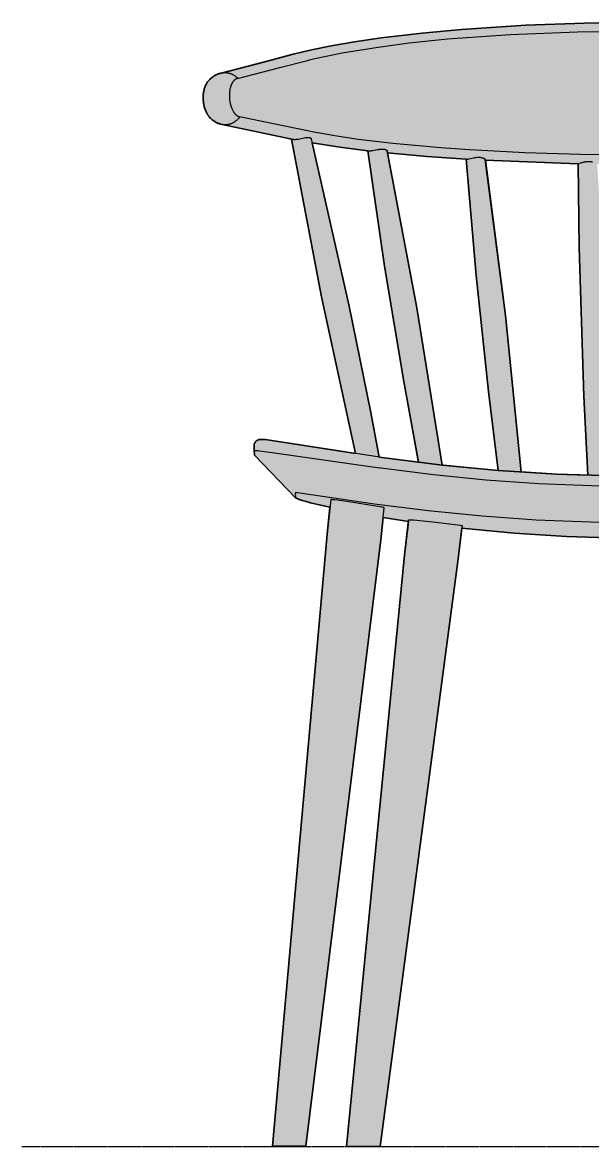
# Model space of a CAD drawing. Header units: millimetres. Extents: x 0 to 1796, y -837 to 735.
# Drawn here: x 0 to 372, y 0 to 735 of the extents above; entities that cross this region are included whole.
import ezdxf

# ---------------------------------------------------------------- set-up
doc = ezdxf.new("R2010")
doc.units = ezdxf.units.MM
doc.linetypes.add('Dots', pattern=[1, 0, -1])
doc.layers.add('Blocks', color=7, linetype='Continuous')
doc.layers.add('Blocks$Fill', color=7, linetype='Continuous', true_color=0xffffff)
for name, color, linetype, lineweight, true_color in [('Blocks$Inner', 7, 'Continuous', 25, 0x007f00), ('Blocks$Outline', 7, 'Continuous', 35, 0xff3f3f), ('Groud', 7, 'Dots', 25, 0x243775)]:
    doc.layers.add(name, color=color, linetype=linetype, lineweight=lineweight, true_color=true_color)

# ---------------------------------------------------------------- blocks, each defined once
blk = doc.blocks.new('J-Series 104 Dining Chair Front')
at = {"layer": 'Blocks$Fill'}
h = blk.add_hatch(color=256, dxfattribs=at)
h.paths.add_polyline_path([(423.8, 734.9), (367.02, 734.49), (328.83, 733.09), (286.93, 730.37), (261.26, 727.99), (234.36, 724.8), (216.94, 722.26), (201.67, 719.62), (189.93, 717.23), (180.56, 715.04), (176.91, 714.13), (157.42, 709.04), (129.82, 701.82), (129.54, 701.74), (129.03, 701.6), (128.53, 701.45), (128.03, 701.28), (127.54, 701.1), (127.06, 700.89), (126.59, 700.67), (126.12, 700.43), (125.66, 700.18), (125.21, 699.91), (124.77, 699.63), (124.34, 699.33), (123.92, 699.02), (123.51, 698.69), (123.11, 698.35), (122.73, 697.99), (122.36, 697.62), (122, 697.24), (121.65, 696.85), (121.32, 696.44), (121, 696.03), (120.7, 695.6), (120.41, 695.16), (120.14, 694.71), (119.96, 694.41), (119.8, 694.1), (119.64, 693.78), (119.48, 693.44), (119.38, 693.21), (119.29, 692.97), (119.2, 692.73), (119.11, 692.49), (118.94, 691.99), (118.78, 691.47), (118.64, 690.94), (118.52, 690.41), (118.41, 689.85), (118.31, 689.29), (118.23, 688.71), (118.17, 688.12), (118.12, 687.54), (118.08, 686.94), (118.06, 686.34), (118.05, 685.74), (118.06, 685.13), (118.08, 684.52), (118.12, 683.91), (118.18, 683.3), (118.25, 682.7), (118.33, 682.1), (118.43, 681.5), (118.54, 680.91), (118.67, 680.32), (118.81, 679.74), (118.96, 679.18), (119.13, 678.62), (119.31, 678.08), (119.5, 677.55), (119.71, 677.03), (119.93, 676.52), (120.16, 676.03), (120.4, 675.56), (120.53, 675.33), (120.66, 675.1), (120.79, 674.88), (120.92, 674.67), (121.06, 674.45), (121.2, 674.25), (121.34, 674.05), (121.48, 673.85), (121.67, 673.61), (121.86, 673.37), (122.19, 672.99), (122.53, 672.62), (122.89, 672.25), (123.25, 671.9), (123.63, 671.57), (124.02, 671.24), (124.42, 670.93), (124.83, 670.63), (125.25, 670.35), (125.68, 670.08), (126.12, 669.83), (126.57, 669.59), (127.02, 669.36), (127.48, 669.15), (127.95, 668.96), (128.43, 668.78), (128.91, 668.62), (129.39, 668.47), (129.31, 668.5), (130.48, 668.18), (174.87, 658.92), (175.84, 658.72), (195.29, 555.51), (217.67, 453.05), (160.15, 461.96), (158.53, 462.15), (157.69, 462.23), (157.34, 462.26), (157.03, 462.27), (156.9, 462.28), (156.77, 462.28), (156.66, 462.28), (156.56, 462.27), (156.52, 462.27), (156.47, 462.27), (156.43, 462.26), (156.4, 462.26), (156.36, 462.25), (156.35, 462.25), (156.33, 462.25), (156.32, 462.24), (156.31, 462.24), (156.29, 462.24), (156.28, 462.23), (156.27, 462.23), (156.27, 462.23), (156.26, 462.23), (156.26, 462.22), (156.25, 462.22), (156.25, 462.22), (156.24, 462.22), (156.24, 462.22), (156.23, 462.21), (156.23, 462.21), (156.23, 462.21), (156.22, 462.21), (156.22, 462.21), (156.22, 462.2), (156.22, 462.2), (156.22, 462.2), (156.21, 462.2), (156.21, 462.2), (156.21, 462.2), (156.21, 462.2), (156.21, 462.19), (156.06, 462.18), (155.92, 462.2), (155.78, 462.22), (155.64, 462.23), (155.5, 462.24), (155.36, 462.24), (155.22, 462.24), (155.08, 462.23), (154.95, 462.22), (154.81, 462.2), (154.67, 462.18), (154.53, 462.15), (154.4, 462.12), (154.26, 462.08), (154.13, 462.04), (154, 461.99), (153.87, 461.94), (153.74, 461.89), (153.61, 461.83), (153.49, 461.77), (153.37, 461.7), (153.25, 461.63), (153.13, 461.55), (153.02, 461.47), (152.91, 461.39), (152.8, 461.3), (152.69, 461.21), (152.59, 461.11), (152.49, 461.01), (152.4, 460.91), (152.31, 460.81), (152.22, 460.7), (152.14, 460.59), (152.06, 460.47), (151.98, 460.36), (151.91, 460.24), (151.84, 460.11), (151.78, 459.99), (151.72, 459.86), (151.66, 459.74), (151.61, 459.61), (151.57, 459.47), (151.53, 459.34), (151.49, 459.21), (151.46, 459.07), (151.43, 458.93), (151.41, 458.8), (151.4, 458.66), (151.38, 458.52), (151.38, 458.38), (151.37, 455.02), (151.37, 455.01), (151.58, 452.14), (151.7, 451.93), (178.41, 424.22), (178.42, 424.2), (178.44, 424.19), (178.46, 424.17), (178.48, 424.16), (178.5, 424.14), (178.52, 424.12), (178.54, 424.11), (178.56, 424.09), (178.61, 424.05), (178.67, 424.02), (178.72, 423.98), (178.79, 423.95), (178.85, 423.91), (178.93, 423.87), (179.08, 423.79), (179.25, 423.71), (179.45, 423.62), (179.74, 423.5), (180.07, 423.37), (180.84, 423.08), (181.75, 422.78), (182.79, 422.45), (185.29, 421.72), (188.31, 420.91), (195.88, 419.06), (200.94, 417.92), (199.07, 400.37), (163.32, 0.28), (185.1, 0.28), (234.07, 396.65), (235.63, 411.32), (252.19, 408.72), (249.62, 386.55), (211.73, 0.01), (222.81, 0.02), (233.65, 0.01), (284.59, 382.51), (287.09, 404.2), (321.27, 400.96), (355.54, 398.8), (389.85, 397.72), (424.19, 397.72), (458.5, 398.81), (492.77, 400.97), (526.96, 404.22), (529.48, 382.5), (580.75, 0.01), (591.86, 0), (602.68, 0.01), (564.44, 386.57), (561.86, 408.76), (577.58, 411.23), (579.12, 396.65), (627.98, 0.28), (638.95, 0.29), (649.76, 0.28), (614.13, 400.37), (612.27, 417.85), (623.53, 420.5), (628.19, 421.75), (630.61, 422.47), (631.61, 422.8), (632.48, 423.1), (633.21, 423.38), (633.53, 423.51), (633.81, 423.63), (633.98, 423.71), (634.13, 423.78), (634.27, 423.86), (634.34, 423.89), (634.4, 423.93), (634.45, 423.96), (634.51, 424), (634.55, 424.03), (634.6, 424.06), (634.64, 424.09), (634.66, 424.11), (634.68, 424.12), (634.7, 424.14), (634.71, 424.16), (634.73, 424.17), (634.74, 424.18), (661.45, 451.89), (661.58, 452.12), (661.58, 452.14), (661.58, 455.35), (661.58, 455.37), (661.37, 458.24), (661.37, 458.38), (661.36, 458.52), (661.35, 458.66), (661.33, 458.8), (661.31, 458.93), (661.29, 459.07), (661.25, 459.21), (661.22, 459.34), (661.18, 459.47), (661.13, 459.61), (661.08, 459.74), (661.03, 459.86), (660.97, 459.99), (660.91, 460.11), (660.84, 460.24), (660.77, 460.36), (660.69, 460.47), (660.61, 460.59), (660.53, 460.7), (660.44, 460.81), (660.35, 460.91), (660.25, 461.01), (660.16, 461.11), (660.05, 461.21), (659.95, 461.3), (659.84, 461.39), (659.73, 461.47), (659.62, 461.55), (659.5, 461.63), (659.38, 461.7), (659.26, 461.77), (659.13, 461.83), (659.01, 461.89), (658.88, 461.94), (658.75, 461.99), (658.62, 462.04), (658.49, 462.08), (658.35, 462.12), (658.22, 462.15), (658.08, 462.18), (657.94, 462.2), (657.8, 462.22), (657.66, 462.23), (657.52, 462.24), (657.39, 462.24), (657.25, 462.24), (657.11, 462.23), (656.97, 462.22), (656.83, 462.2), (656.69, 462.18), (656.56, 462.16), (656.54, 462.19), (656.54, 462.19), (656.54, 462.19), (656.54, 462.19), (656.53, 462.19), (656.53, 462.2), (656.53, 462.2), (656.53, 462.2), (656.53, 462.2), (656.52, 462.2), (656.52, 462.2), (656.52, 462.21), (656.51, 462.21), (656.51, 462.21), (656.5, 462.21), (656.5, 462.22), (656.5, 462.22), (656.49, 462.22), (656.49, 462.22), (656.48, 462.22), (656.47, 462.23), (656.46, 462.23), (656.45, 462.23), (656.44, 462.24), (656.42, 462.24), (656.41, 462.24), (656.4, 462.25), (656.38, 462.25), (656.36, 462.25), (656.33, 462.26), (656.29, 462.26), (656.25, 462.27), (656.2, 462.27), (656.15, 462.27), (656.05, 462.28), (655.93, 462.28), (655.66, 462.27), (655.35, 462.26), (654.98, 462.23), (654.11, 462.15), (653.06, 462.03), (645.16, 460.89), (596.54, 453.33), (616.79, 546.13), (638.27, 658.73), (639.24, 658.93), (684.24, 668.37), (684.54, 668.44), (684.83, 668.51), (685.12, 668.6), (685.41, 668.69), (685.7, 668.8), (685.98, 668.91), (686.46, 669.12), (686.94, 669.35), (687.4, 669.59), (687.86, 669.84), (688.31, 670.11), (688.75, 670.4), (689.18, 670.7), (689.59, 671.01), (690, 671.34), (690.4, 671.68), (690.78, 672.04), (691.16, 672.4), (691.52, 672.78), (691.87, 673.18), (692, 673.33), (692.13, 673.49), (692.33, 673.76), (692.54, 674.03), (692.73, 674.32), (692.92, 674.62), (693.11, 674.93), (693.29, 675.24), (693.46, 675.57), (693.63, 675.9), (693.79, 676.24), (693.95, 676.59), (694.1, 676.95), (694.25, 677.31), (694.39, 677.68), (694.52, 678.06), (694.65, 678.44), (694.77, 678.83), (694.88, 679.22), (694.99, 679.62), (695.09, 680.02), (695.19, 680.43), (695.27, 680.84), (695.35, 681.26), (695.49, 682.1), (695.6, 682.95), (695.69, 683.8), (695.74, 684.65), (695.77, 685.51), (695.76, 686.36), (695.75, 686.78), (695.73, 687.2), (695.7, 687.62), (695.66, 688.03), (695.62, 688.44), (695.57, 688.85), (695.51, 689.25), (695.45, 689.65), (695.37, 690.04), (695.29, 690.43), (695.21, 690.81), (695.12, 691.19), (695.02, 691.55), (694.91, 691.91), (694.8, 692.27), (694.67, 692.62), (694.55, 692.96), (694.41, 693.29), (694.38, 693.34), (693.65, 694.8), (693.38, 695.22), (693.1, 695.64), (692.8, 696.04), (692.49, 696.44), (692.17, 696.83), (691.83, 697.2), (691.48, 697.56), (691.12, 697.91), (690.75, 698.25), (690.37, 698.58), (689.97, 698.89), (689.57, 699.19), (689.16, 699.48), (688.73, 699.75), (688.3, 700.01), (687.8, 700.28), (686.46, 700.95), (686.14, 701.1), (685.81, 701.24), (685.48, 701.37), (685.15, 701.49), (684.81, 701.6), (684.47, 701.69), (647.72, 711.37), (637.34, 714.1), (626.88, 716.59), (616.35, 718.82), (605.99, 720.77), (595, 722.62), (581.36, 724.62), (565.65, 726.61), (542.36, 729.07), (508.82, 731.75), (478.81, 733.41)], flags=0)
h.paths.add_polyline_path([(606.61, 653.36), (624.87, 656.21), (601.72, 555.22), (581.05, 450.93), (577.67, 450.4), (555.29, 447.59), (573.48, 549.02), (588.72, 651.09)], flags=0)
h.paths.add_polyline_path([(524.55, 645.52), (550.03, 647.32), (575.76, 649.67), (561.7, 576.94), (548.82, 502.89), (539.94, 445.66), (539.74, 445.64), (503.42, 442.22), (515.48, 543.76)], flags=0)
h.paths.add_polyline_path([(511.96, 644.78), (497.68, 533.44), (488.29, 441.22), (463.54, 439.67), (444.91, 439.09), (449.57, 540.69), (451.38, 642.53)], flags=0)
h.paths.add_polyline_path([(407.28, 642.06), (438.97, 642.3), (432.55, 529.27), (429.9, 438.62), (425.34, 438.48), (387.12, 438.48), (384.42, 438.56), (384.11, 457.04), (383.88, 468.01), (380.83, 555.25), (375.58, 642.3)], flags=0)
h.paths.add_polyline_path([(207.4, 653.4), (225.59, 651.08), (236.66, 575.47), (249.16, 500.15), (258.85, 447.38), (234.79, 450.4), (233.1, 450.66), (227.7, 479.89), (213.48, 549.52), (189.22, 656.21)], flags=0)
h.paths.add_polyline_path([(296.45, 569.56), (304.46, 493.7), (310.81, 442.06), (310.77, 442.06), (274.2, 445.5), (257.78, 548.42), (238.55, 649.67), (264.22, 647.34), (289.91, 645.52)], flags=0)
h.paths.add_polyline_path([(366.79, 490.66), (369.41, 439.03), (348.91, 439.67), (325.93, 441.11), (315.7, 543.27), (302.51, 644.79), (363.16, 642.53), (363.76, 587.74)], flags=0)
at = {"layer": 'Blocks$Inner'}
blk.add_line((185.1, 0.28), (163.32, 0.28), dxfattribs=at)
for points in [[(129.82, 701.82), (157.42, 709.04), (176.91, 714.13), (180.56, 715.04), (189.93, 717.23), (201.67, 719.62), (216.94, 722.26), (234.36, 724.8), (261.26, 727.99), (286.93, 730.37), (328.83, 733.09), (367.02, 734.49), (423.8, 734.9)], [(140.54, 698.21), (168.23, 705.45), (186.22, 710.13), (187.49, 710.48), (191, 711.35), (199.64, 713.18), (208.94, 714.96), (232.34, 718.87), (252.62, 721.59), (277.69, 724.16), (318.91, 727.05), (362.71, 728.87), (416.1, 729.43)], [(130.48, 668.18), (129.31, 668.5), (129.39, 668.47), (128.91, 668.62), (128.43, 668.78), (127.95, 668.96), (127.48, 669.15), (127.02, 669.36), (126.57, 669.59), (126.12, 669.83), (125.68, 670.08), (125.25, 670.35), (124.83, 670.63), (124.42, 670.93), (124.02, 671.24), (123.63, 671.57), (123.25, 671.9), (122.89, 672.25), (122.53, 672.62), (122.19, 672.99), (121.86, 673.37), (121.67, 673.61), (121.48, 673.85), (121.34, 674.05), (121.2, 674.25), (121.06, 674.45), (120.92, 674.67), (120.79, 674.88), (120.66, 675.1), (120.53, 675.33), (120.4, 675.56), (120.16, 676.03), (119.93, 676.52), (119.71, 677.03), (119.5, 677.55), (119.31, 678.08), (119.13, 678.62), (118.96, 679.18), (118.81, 679.74), (118.67, 680.32), (118.54, 680.91), (118.43, 681.5), (118.33, 682.1), (118.25, 682.7), (118.18, 683.3), (118.12, 683.91), (118.08, 684.52), (118.06, 685.13), (118.05, 685.74), (118.06, 686.34), (118.08, 686.94), (118.12, 687.54), (118.17, 688.12), (118.23, 688.71), (118.31, 689.29), (118.41, 689.85), (118.52, 690.41), (118.64, 690.94), (118.78, 691.47), (118.94, 691.99), (119.11, 692.49), (119.2, 692.73), (119.29, 692.97), (119.38, 693.21), (119.48, 693.44), (119.64, 693.78), (119.8, 694.1), (119.96, 694.41), (120.14, 694.71), (120.41, 695.16), (120.7, 695.6), (121, 696.03), (121.32, 696.44), (121.65, 696.85), (122, 697.24), (122.36, 697.62), (122.73, 697.99), (123.11, 698.35), (123.51, 698.69), (123.92, 699.02), (124.34, 699.33), (124.77, 699.63), (125.21, 699.91), (125.66, 700.18), (126.12, 700.43), (126.59, 700.67), (127.06, 700.89), (127.54, 701.1), (128.03, 701.28), (128.53, 701.45), (129.03, 701.6), (129.54, 701.74), (129.43, 701.71), (129.82, 701.82), (130.16, 701.9), (130.5, 701.97), (130.85, 702.03), (131.2, 702.08), (131.55, 702.11), (131.95, 702.13), (132.34, 702.13), (132.74, 702.12), (133.13, 702.1), (133.52, 702.06), (133.92, 702.01), (134.31, 701.95), (134.69, 701.87), (135.08, 701.78), (135.46, 701.67), (135.83, 701.55), (136.21, 701.42), (136.57, 701.28), (136.94, 701.12), (137.29, 700.95), (137.64, 700.77), (137.99, 700.58), (138.33, 700.37), (138.65, 700.15), (138.98, 699.93), (139.29, 699.69), (139.6, 699.44), (139.89, 699.18), (140.18, 698.9), (140.21, 698.88), (140.24, 698.85), (140.26, 698.82), (140.29, 698.79), (140.31, 698.76), (140.34, 698.73), (140.36, 698.69), (140.38, 698.66), (140.4, 698.62), (140.42, 698.59), (140.44, 698.55), (140.45, 698.52), (140.47, 698.48), (140.48, 698.44), (140.5, 698.41), (140.51, 698.37), (140.52, 698.33), (140.53, 698.29), (140.53, 698.25), (140.54, 698.21), (140.39, 698.17), (139.94, 698.05), (139.86, 698.03), (139.79, 698), (139.72, 697.97), (139.64, 697.95), (139.57, 697.91), (139.5, 697.88), (139.42, 697.85), (139.35, 697.81), (139.28, 697.77), (139.21, 697.73), (139.14, 697.69), (139.07, 697.64), (139, 697.59), (138.93, 697.55), (138.8, 697.45), (138.66, 697.34), (138.53, 697.23), (138.4, 697.11), (138.27, 696.99), (138.14, 696.86), (138.01, 696.73), (137.89, 696.59), (137.77, 696.44), (137.64, 696.29), (137.53, 696.13), (137.41, 695.96), (137.3, 695.79), (137.19, 695.62), (137.08, 695.44), (136.97, 695.26), (136.87, 695.07), (136.77, 694.88), (136.67, 694.68), (136.58, 694.47), (136.48, 694.26), (136.39, 694.05), (136.31, 693.83), (136.22, 693.61), (136.14, 693.38), (135.99, 692.91), (135.85, 692.44), (135.72, 691.95), (135.6, 691.44), (135.5, 690.92), (135.41, 690.39), (135.34, 689.85), (135.28, 689.3), (135.23, 688.74), (135.2, 688.18), (135.18, 687.61), (135.17, 687.04), (135.18, 686.47), (135.2, 685.89), (135.24, 685.31), (135.29, 684.73), (135.35, 684.16), (135.43, 683.59), (135.53, 683.03), (135.63, 682.47), (135.75, 681.91), (135.88, 681.36), (136.02, 680.82), (136.18, 680.3), (136.35, 679.79), (136.53, 679.29), (136.72, 678.8), (136.92, 678.33), (137.13, 677.87), (137.35, 677.43), (137.58, 677), (137.7, 676.8), (137.82, 676.6), (137.95, 676.41), (138.07, 676.22), (138.2, 676.03), (138.33, 675.85), (138.46, 675.68), (138.59, 675.51), (138.73, 675.34), (138.87, 675.18), (139, 675.03), (139.14, 674.88), (139.28, 674.74), (139.43, 674.6), (139.57, 674.48), (139.71, 674.35), (139.86, 674.23), (140, 674.12), (140.15, 674.02), (140.3, 673.91), (140.37, 673.87), (140.45, 673.82), (140.52, 673.77), (140.6, 673.73), (140.67, 673.69), (140.75, 673.65), (140.83, 673.61), (140.9, 673.58), (140.98, 673.55), (141.06, 673.52), (141.13, 673.49), (141.21, 673.46), (141.67, 673.32), (141.83, 673.27)], [(407.26, 648.06), (364.44, 648.52), (328.28, 649.64), (292.14, 651.55), (273.44, 652.87), (241.95, 655.74), (219.29, 658.49), (204.04, 660.77), (190.39, 663.2), (186.21, 664.01), (141.83, 673.27), (141.83, 673.23), (141.82, 673.19), (141.82, 673.15), (141.81, 673.11), (141.81, 673.07), (141.8, 673.03), (141.79, 672.99), (141.78, 672.96), (141.77, 672.92), (141.75, 672.88), (141.74, 672.84), (141.72, 672.81), (141.71, 672.77), (141.69, 672.73), (141.67, 672.7), (141.65, 672.67), (141.63, 672.63), (141.6, 672.6), (141.58, 672.57), (141.55, 672.54), (141.29, 672.23), (141.02, 671.93), (140.74, 671.63), (140.44, 671.35), (140.15, 671.07), (139.84, 670.8), (139.52, 670.54), (139.2, 670.29), (138.87, 670.06), (138.53, 669.83), (138.19, 669.61), (137.84, 669.41), (137.48, 669.22), (137.13, 669.04), (136.76, 668.88), (136.39, 668.72), (136.21, 668.65), (136.02, 668.59), (135.84, 668.52), (135.65, 668.46), (135.46, 668.41), (135.28, 668.35), (135.09, 668.3), (134.9, 668.26), (134.71, 668.21), (134.52, 668.17), (134.33, 668.14), (134.14, 668.11), (133.95, 668.08), (133.77, 668.05), (133.58, 668.03), (133.39, 668.01), (133.2, 668), (133.01, 667.99), (132.83, 667.98), (132.64, 667.97), (132.46, 667.97), (132.27, 667.98), (132.09, 667.98), (131.9, 667.99), (131.72, 668), (131.54, 668.02), (131.36, 668.04), (131.18, 668.06), (131, 668.09), (130.83, 668.12), (130.65, 668.15), (130.48, 668.18), (174.87, 658.92), (176.53, 658.58), (176.77, 658.54), (177.01, 658.51), (177.26, 658.49), (177.5, 658.47), (177.75, 658.47), (178, 658.47), (178.24, 658.47), (178.49, 658.49), (178.92, 658.52), (179.36, 658.57), (179.81, 658.62), (180.27, 658.69), (181.21, 658.86), (184.05, 659.46), (184.94, 659.63), (185.37, 659.7), (185.77, 659.75), (185.97, 659.77), (186.16, 659.78), (186.34, 659.79), (186.52, 659.8), (186.69, 659.8), (186.86, 659.8), (187.02, 659.79), (187.1, 659.78), (187.17, 659.78), (187.27, 659.76), (187.36, 659.75), (187.45, 659.74), (187.54, 659.72), (187.62, 659.7), (187.7, 659.68), (187.74, 659.66), (187.78, 659.65), (187.81, 659.64), (187.85, 659.63), (187.89, 659.61), (187.92, 659.6), (187.96, 659.58), (187.99, 659.57), (188.02, 659.55), (188.05, 659.54), (188.09, 659.52), (188.12, 659.5), (188.14, 659.49), (188.17, 659.47), (188.2, 659.45), (188.23, 659.43), (188.25, 659.41), (188.28, 659.39), (188.3, 659.37), (188.33, 659.35), (188.35, 659.33), (188.37, 659.31), (188.39, 659.29), (188.41, 659.27), (188.43, 659.25), (188.45, 659.23), (188.47, 659.2), (188.48, 659.18), (188.5, 659.16), (188.51, 659.13), (188.53, 659.11), (188.54, 659.09), (188.55, 659.06), (188.56, 659.04), (188.57, 659.01), (188.58, 658.99), (188.59, 658.97), (188.6, 658.95), (188.6, 658.93), (188.61, 658.91), (213.48, 549.52), (227.7, 479.89), (233.1, 450.66)], [(217.67, 453.05), (195.29, 555.51), (175.84, 658.72)], [(225.59, 651.08), (207.4, 653.4), (189.22, 656.21)], [(258.87, 447.23), (249.16, 500.15), (236.66, 575.47), (225.59, 651.08), (225.63, 651.07), (225.67, 651.06), (225.71, 651.05), (225.76, 651.04), (225.8, 651.03), (225.86, 651.02), (225.91, 651.02), (225.97, 651.01), (226.09, 651), (226.23, 650.99), (226.38, 650.98), (226.55, 650.97), (226.79, 650.97), (227.01, 650.97), (227.22, 650.98), (227.44, 651), (227.66, 651.02), (227.89, 651.04), (228.38, 651.11), (228.91, 651.19), (231.86, 651.76), (232.83, 651.93), (233.31, 652), (233.78, 652.06), (234.24, 652.1), (234.46, 652.12), (234.68, 652.13), (234.9, 652.13), (235.11, 652.14), (235.32, 652.13), (235.53, 652.13), (235.72, 652.11), (235.92, 652.1), (236.11, 652.08), (236.29, 652.05), (236.46, 652.02), (236.63, 651.98), (236.79, 651.94), (236.87, 651.92), (236.95, 651.9), (237.02, 651.88), (237.09, 651.85), (237.17, 651.83), (237.23, 651.8), (237.3, 651.77), (237.37, 651.75), (237.43, 651.72), (237.49, 651.69), (237.55, 651.66), (237.61, 651.63), (237.66, 651.6), (237.72, 651.56), (237.77, 651.53), (237.82, 651.5), (237.87, 651.46), (237.91, 651.43), (237.95, 651.39), (238, 651.36), (238.02, 651.34), (238.04, 651.32), (238.05, 651.3), (238.07, 651.28), (238.09, 651.26), (238.11, 651.24), (238.12, 651.22), (238.14, 651.2), (238.16, 651.19), (238.17, 651.17), (238.19, 651.15), (238.2, 651.13), (238.21, 651.11), (238.22, 651.09), (238.24, 651.07), (238.25, 651.05), (238.26, 651.03), (238.27, 651.01), (238.28, 650.99), (238.29, 650.97), (238.29, 650.95), (238.3, 650.94), (238.3, 650.92), (238.31, 650.9), (238.31, 650.89), (238.32, 650.87), (238.32, 650.86), (238.32, 650.84), (257.78, 548.42), (274.2, 445.47), (257.78, 548.4), (238.33, 650.81), (238.32, 650.84)], [(289.91, 645.52), (264.22, 647.34), (238.55, 649.67)], [(310.81, 442.05), (304.46, 493.7), (296.45, 569.56), (289.9, 645.64), (289.91, 645.63), (289.91, 645.62), (289.92, 645.61), (289.92, 645.61), (289.93, 645.6), (289.93, 645.59), (289.94, 645.58), (289.94, 645.58), (289.95, 645.57), (289.95, 645.56), (289.96, 645.56), (289.97, 645.55), (289.97, 645.55), (289.98, 645.54), (289.99, 645.54), (290, 645.53), (290, 645.53), (290.01, 645.52), (290.02, 645.52), (290.03, 645.52), (290.04, 645.51), (290.04, 645.51), (290.05, 645.51), (290.06, 645.5), (290.07, 645.5), (290.08, 645.5), (290.09, 645.5), (290.09, 645.5), (290.1, 645.49), (290.11, 645.49), (290.12, 645.49), (290.13, 645.49), (290.14, 645.49), (290.15, 645.49), (290.16, 645.49), (290.16, 645.49), (290.17, 645.5), (290.18, 645.5), (290.19, 645.5), (290.23, 645.5), (290.28, 645.5), (290.33, 645.5), (290.38, 645.5), (290.44, 645.5), (290.5, 645.51), (290.64, 645.52), (290.79, 645.54), (290.95, 645.57), (291.31, 645.64), (291.71, 645.72), (293.71, 646.2), (294.87, 646.46), (295.47, 646.57), (296.08, 646.66), (296.56, 646.72), (297.05, 646.77), (297.29, 646.79), (297.52, 646.8), (297.76, 646.81), (298, 646.81), (298.23, 646.81), (298.46, 646.8), (298.68, 646.79), (298.9, 646.78), (299.12, 646.76), (299.34, 646.73), (299.54, 646.7), (299.75, 646.67), (299.94, 646.63), (300.14, 646.59), (300.32, 646.54), (300.5, 646.49), (300.67, 646.44), (300.84, 646.39), (301, 646.33), (301.15, 646.27), (301.3, 646.2), (301.44, 646.14), (301.56, 646.07), (301.63, 646.04), (301.69, 646.01), (301.74, 645.97), (301.8, 645.94), (301.85, 645.9), (301.91, 645.87), (301.95, 645.83), (302, 645.8), (302.05, 645.77), (302.09, 645.73), (302.13, 645.7), (302.17, 645.66), (302.21, 645.63), (302.24, 645.59), (302.27, 645.56), (302.29, 645.54), (302.3, 645.52), (302.32, 645.51), (302.33, 645.49), (302.34, 645.47), (302.35, 645.46), (302.36, 645.44), (302.38, 645.42), (302.39, 645.41), (302.39, 645.39), (302.4, 645.37), (302.41, 645.36), (302.42, 645.34), (302.43, 645.33), (302.43, 645.31), (302.44, 645.3), (302.44, 645.29), (302.44, 645.28), (302.45, 645.26), (302.45, 645.25), (302.45, 645.24), (302.45, 645.23), (315.7, 543.27), (325.95, 440.96), (315.7, 543.26), (302.46, 645.2), (302.45, 645.23)], [(302.51, 644.79), (363.17, 642.53), (363.16, 642.53), (363.76, 587.74), (366.79, 490.66), (369.42, 438.88)], [(363.17, 642.53), (363.17, 642.53), (363.18, 642.53), (363.18, 642.53), (363.18, 642.53), (363.19, 642.53), (363.2, 642.53), (363.22, 642.54), (363.23, 642.54), (363.27, 642.55), (363.42, 642.6), (364.96, 643.16), (365.41, 643.3), (365.89, 643.44), (366.41, 643.58), (366.95, 643.71), (367.24, 643.77), (367.52, 643.83), (367.81, 643.88), (368.11, 643.92), (368.41, 643.96), (368.71, 644), (369.01, 644.02), (369.32, 644.04), (369.56, 644.05), (369.8, 644.06), (370.04, 644.06), (370.29, 644.06), (370.53, 644.05), (370.76, 644.03), (371, 644.02), (371.23, 643.99), (371.46, 643.97), (371.69, 643.94), (371.91, 643.9), (372.13, 643.86), (372.35, 643.82), (372.56, 643.77)], [(151.37, 455.02), (151.39, 455.05), (151.39, 455.05), (151.39, 455.06), (151.39, 455.06), (151.4, 455.06), (151.4, 455.06), (151.4, 455.06), (151.4, 455.06), (151.4, 455.06), (151.4, 455.07), (151.41, 455.07), (151.41, 455.07), (151.42, 455.07), (151.42, 455.08), (151.42, 455.08), (151.43, 455.08), (151.43, 455.08), (151.44, 455.08), (151.44, 455.09), (151.45, 455.09), (151.46, 455.09), (151.47, 455.1), (151.48, 455.1), (151.5, 455.1), (151.51, 455.11), (151.53, 455.11), (151.54, 455.11), (151.56, 455.12), (151.59, 455.12), (151.63, 455.13), (151.67, 455.13), (151.72, 455.14), (151.76, 455.14), (151.87, 455.15), (151.98, 455.15), (152.11, 455.15), (152.26, 455.15), (152.58, 455.14), (152.95, 455.11), (153.84, 455.04), (154.92, 454.93), (163.07, 453.85), (233.23, 443.65)], [(579.2, 443.65), (578.22, 443.51), (544.02, 439.17), (509.72, 435.79), (475.34, 433.37), (440.9, 431.92), (406.43, 431.43), (371.88, 431.91), (337.35, 433.36), (302.89, 435.77), (268.5, 439.16), (234.22, 443.51), (233.23, 443.65)], [(406.49, 407.63), (371.09, 408.12), (335.72, 409.61), (300.4, 412.11), (265.17, 415.6), (230.05, 420.08), (181.2, 427.14), (179.68, 427.3), (179.11, 427.34), (178.87, 427.35), (178.67, 427.36), (178.49, 427.36), (178.42, 427.36), (178.35, 427.35), (178.32, 427.35), (178.29, 427.35), (178.26, 427.35), (178.24, 427.34), (178.22, 427.34), (178.21, 427.34), (178.2, 427.33), (178.19, 427.33), (178.18, 427.33), (178.17, 427.33), (178.16, 427.33), (178.15, 427.32), (178.15, 427.32), (178.15, 427.32), (178.14, 427.32), (178.14, 427.32), (178.14, 427.32), (178.13, 427.31), (178.13, 427.31), (178.13, 427.31), (178.13, 427.31), (178.12, 427.31), (178.12, 427.31), (178.1, 427.27)], [(178.1, 427.27), (178.31, 424.4), (178.41, 424.22)], [(235.63, 411.32), (252.19, 408.72)], [(287.09, 404.2), (321.27, 400.96), (355.54, 398.8), (389.85, 397.72), (424.19, 397.72), (458.5, 398.81), (492.77, 400.97), (526.96, 404.22)]]:
    blk.add_lwpolyline(points, dxfattribs=at)
for points in [[(163.32, 0.28), (185.1, 0.28), (234.07, 396.65), (236.31, 417.66), (236.31, 417.66), (236.29, 417.68), (236.29, 417.68), (236.29, 417.68), (236.29, 417.68), (236.29, 417.69), (236.28, 417.69), (236.28, 417.69), (236.27, 417.69), (236.27, 417.7), (236.26, 417.7), (236.25, 417.7), (236.25, 417.71), (236.23, 417.71), (236.21, 417.72), (236.18, 417.73), (236.13, 417.75), (236.07, 417.77), (236, 417.79), (235.83, 417.83), (235.63, 417.88), (235.11, 417.99), (233.53, 418.29), (212.03, 421.64), (204.19, 422.73), (202.62, 422.9), (202.08, 422.95), (201.87, 422.96), (201.79, 422.96), (201.71, 422.97), (201.65, 422.97), (201.6, 422.97), (201.58, 422.96), (201.56, 422.96), (201.54, 422.96), (201.53, 422.96), (201.53, 422.96), (201.52, 422.96), (201.51, 422.96), (201.51, 422.96), (201.5, 422.95), (201.5, 422.95), (201.5, 422.95), (201.49, 422.95), (201.49, 422.95), (201.49, 422.95), (201.49, 422.95), (201.48, 422.95), (201.48, 422.95), (199.07, 400.37)], [(287.29, 405.92), (284.59, 382.51), (233.65, 0.01), (222.81, 0.02), (211.73, 0.01), (249.62, 386.55), (252.32, 409.79), (252.32, 409.79), (252.32, 409.79), (252.33, 409.79), (252.33, 409.79), (252.33, 409.79), (252.33, 409.8), (252.34, 409.8), (252.35, 409.8), (252.35, 409.8), (252.36, 409.8), (252.37, 409.8), (252.39, 409.81), (252.42, 409.81), (252.44, 409.81), (252.47, 409.81), (252.54, 409.82), (252.61, 409.82), (252.7, 409.82), (252.91, 409.82), (253.16, 409.81), (253.78, 409.77), (255.5, 409.64), (270.06, 408.16), (284.39, 406.46), (286.02, 406.22), (286.59, 406.12), (286.82, 406.07), (287, 406.03), (287.07, 406.02), (287.13, 406), (287.15, 405.99), (287.18, 405.99), (287.2, 405.98), (287.22, 405.97), (287.23, 405.97), (287.24, 405.96), (287.24, 405.96), (287.25, 405.96), (287.26, 405.95), (287.26, 405.95), (287.26, 405.95), (287.27, 405.95), (287.27, 405.95), (287.27, 405.95), (287.27, 405.94), (287.28, 405.94), (287.28, 405.94)]]:
    blk.add_lwpolyline(points, close=True, dxfattribs=at)
for points in [[(234.79, 450.4, -85.26), (160.15, 461.96, 0), (158.53, 462.15, 0), (157.69, 462.23, 0), (157.34, 462.26, 0), (157.03, 462.27, 0), (156.9, 462.28, 0), (156.77, 462.28, 0), (156.66, 462.28, 0), (156.56, 462.27, 0), (156.52, 462.27, 0), (156.47, 462.27, 0), (156.43, 462.26, 0), (156.4, 462.26, 0), (156.36, 462.25, 0), (156.35, 462.25, 0), (156.33, 462.25, 0), (156.32, 462.24, 0), (156.31, 462.24, 0), (156.29, 462.24, 0), (156.28, 462.23, 0), (156.27, 462.23, 0), (156.27, 462.23, 0), (156.26, 462.23, 0), (156.26, 462.22, 0), (156.25, 462.22, 0), (156.25, 462.22, 0), (156.24, 462.22, 0), (156.24, 462.22, 0), (156.23, 462.21, 0), (156.23, 462.21, 0), (156.23, 462.21, 0), (156.22, 462.21, 0), (156.22, 462.21, 0), (156.22, 462.2, 0), (156.22, 462.2, 0), (156.22, 462.2, 0), (156.21, 462.2, 0), (156.21, 462.2, 0), (156.21, 462.2, 0), (156.21, 462.2, 0), (156.21, 462.19, 0), (156.06, 462.18, 0), (155.92, 462.2, 0), (155.78, 462.22, 0), (155.64, 462.23, 0), (155.5, 462.24, 0), (155.36, 462.24, 0), (155.22, 462.24, 0), (155.08, 462.23, 0), (154.95, 462.22, 0), (154.81, 462.2, 0), (154.67, 462.18, 0), (154.53, 462.15, 0), (154.4, 462.12, 0), (154.26, 462.08, 0), (154.13, 462.04, 0), (154, 461.99, 0), (153.87, 461.94, 0), (153.74, 461.89, 0), (153.61, 461.83, 0), (153.49, 461.77, 0), (153.37, 461.7, 0), (153.25, 461.63, 0), (153.13, 461.55, 0), (153.02, 461.47, 0), (152.91, 461.39, 0), (152.8, 461.3, 0), (152.69, 461.21, 0), (152.59, 461.11, 0), (152.49, 461.01, 0), (152.4, 460.91, 0), (152.31, 460.81, 0), (152.22, 460.7, 0), (152.14, 460.59, 0), (152.06, 460.47, 0), (151.98, 460.36, 0), (151.91, 460.24, 0), (151.84, 460.11, 0), (151.78, 459.99, 0), (151.72, 459.86, 0), (151.66, 459.74, 0), (151.61, 459.61, 0), (151.57, 459.47, 0), (151.53, 459.34, 0), (151.49, 459.21, 0), (151.46, 459.07, 0), (151.43, 458.93, 0), (151.41, 458.8, 0), (151.4, 458.66, 0), (151.38, 458.52, 0), (151.38, 458.38, 0), (151.37, 455.02, 0), (151.37, 455.01, 0), (151.58, 452.14, 0), (151.7, 451.93, 0), (178.41, 424.22, 0), (178.42, 424.2, 0), (178.44, 424.19, 0), (178.46, 424.17, 0), (178.48, 424.16, 0), (178.5, 424.14, 0), (178.52, 424.12, 0), (178.54, 424.11, 0), (178.56, 424.09, 0), (178.61, 424.05, 0), (178.67, 424.02, 0), (178.72, 423.98, 0), (178.79, 423.95, 0), (178.85, 423.91, 0), (178.93, 423.87, 0), (179.08, 423.79, 0), (179.25, 423.71, 0), (179.45, 423.62, 0), (179.74, 423.5, 0), (180.07, 423.37, 0), (180.84, 423.08, 0), (181.75, 422.78, 0), (182.79, 422.45, 0), (185.29, 421.72, 0), (188.31, 420.91, 0), (195.88, 419.06, 0), (200.97, 417.91, 0)], [(387.12, 438.48, -85.26), (348.91, 439.67, -85.26), (310.77, 442.06, -85.26), (272.71, 445.63, -85.26), (234.79, 450.4, -85.26), (272.71, 445.63, -85.26), (310.77, 442.06, -85.26), (348.91, 439.67, -85.26), (387.12, 438.48, -85.26)]]:
    blk.add_polyline3d(points, dxfattribs=at)
at = {"layer": 'Blocks$Outline'}
for points in [[(423.8, 734.9), (367.02, 734.49)], [(261.26, 727.99), (234.36, 724.8)], [(286.93, 730.37), (261.26, 727.99)], [(328.83, 733.09), (286.93, 730.37)], [(367.02, 734.49), (328.83, 733.09)], [(216.94, 722.26), (201.67, 719.62)], [(234.36, 724.8), (216.94, 722.26)], [(176.91, 714.13), (157.42, 709.04)], [(180.56, 715.04), (176.91, 714.13)], [(189.93, 717.23), (180.56, 715.04)], [(201.67, 719.62), (189.93, 717.23)], [(157.42, 709.04), (129.82, 701.82)], [(123.11, 698.35), (122.73, 697.99)], [(123.51, 698.69), (123.11, 698.35)], [(123.92, 699.02), (123.51, 698.69)], [(124.34, 699.33), (123.92, 699.02)], [(124.77, 699.63), (124.34, 699.33)], [(125.21, 699.91), (124.77, 699.63)], [(125.66, 700.18), (125.21, 699.91)], [(126.12, 700.43), (125.66, 700.18)], [(126.59, 700.67), (126.12, 700.43)], [(127.06, 700.89), (126.59, 700.67)], [(127.54, 701.1), (127.06, 700.89)], [(128.03, 701.28), (127.54, 701.1)], [(128.53, 701.45), (128.03, 701.28)], [(129.03, 701.6), (128.53, 701.45)], [(129.54, 701.74), (129.03, 701.6)], [(129.82, 701.82), (129.54, 701.74)], [(118.64, 690.94), (118.52, 690.41)], [(118.78, 691.47), (118.64, 690.94)], [(118.94, 691.99), (118.78, 691.47)], [(119.11, 692.49), (118.94, 691.99)], [(119.2, 692.73), (119.11, 692.49)], [(119.29, 692.97), (119.2, 692.73)], [(119.38, 693.21), (119.29, 692.97)], [(119.48, 693.44), (119.38, 693.21)], [(119.64, 693.78), (119.48, 693.44)], [(119.8, 694.1), (119.64, 693.78)], [(119.96, 694.41), (119.8, 694.1)], [(120.14, 694.71), (119.96, 694.41)], [(120.41, 695.16), (120.14, 694.71)], [(120.7, 695.6), (120.41, 695.16)], [(121, 696.03), (120.7, 695.6)], [(121.32, 696.44), (121, 696.03)], [(121.65, 696.85), (121.32, 696.44)], [(122, 697.24), (121.65, 696.85)], [(122.36, 697.62), (122, 697.24)], [(122.73, 697.99), (122.36, 697.62)], [(118.06, 686.34), (118.05, 685.74)], [(118.05, 685.74), (118.06, 685.13)], [(118.08, 686.94), (118.06, 686.34)], [(118.06, 685.13), (118.08, 684.52)], [(118.12, 687.54), (118.08, 686.94)], [(118.08, 684.52), (118.12, 683.91)], [(118.17, 688.12), (118.12, 687.54)], [(118.12, 683.91), (118.18, 683.3)], [(118.23, 688.71), (118.17, 688.12)], [(118.31, 689.29), (118.23, 688.71)], [(118.41, 689.85), (118.31, 689.29)], [(118.52, 690.41), (118.41, 689.85)], [(118.18, 683.3), (118.25, 682.7)], [(118.25, 682.7), (118.33, 682.1)], [(118.33, 682.1), (118.43, 681.5)], [(118.43, 681.5), (118.54, 680.91)], [(118.54, 680.91), (118.67, 680.32)], [(118.67, 680.32), (118.81, 679.74)], [(118.81, 679.74), (118.96, 679.18)], [(118.96, 679.18), (119.13, 678.62)], [(119.13, 678.62), (119.31, 678.08)], [(119.31, 678.08), (119.5, 677.55)], [(119.5, 677.55), (119.71, 677.03)], [(119.71, 677.03), (119.93, 676.52)], [(119.93, 676.52), (120.16, 676.03)], [(120.16, 676.03), (120.4, 675.56)], [(120.4, 675.56), (120.53, 675.33)], [(120.53, 675.33), (120.66, 675.1)], [(120.66, 675.1), (120.79, 674.88)], [(120.79, 674.88), (120.92, 674.67)], [(120.92, 674.67), (121.06, 674.45)], [(121.06, 674.45), (121.2, 674.25)], [(121.2, 674.25), (121.34, 674.05)], [(121.34, 674.05), (121.48, 673.85)], [(121.48, 673.85), (121.67, 673.61)], [(121.67, 673.61), (121.86, 673.37)], [(121.86, 673.37), (122.19, 672.99)], [(122.19, 672.99), (122.53, 672.62)], [(122.53, 672.62), (122.89, 672.25)], [(122.89, 672.25), (123.25, 671.9)], [(123.25, 671.9), (123.63, 671.57)], [(123.63, 671.57), (124.02, 671.24)], [(124.02, 671.24), (124.42, 670.93)], [(124.42, 670.93), (124.83, 670.63)], [(124.83, 670.63), (125.25, 670.35)], [(125.25, 670.35), (125.68, 670.08)], [(125.68, 670.08), (126.12, 669.83)], [(126.12, 669.83), (126.57, 669.59)], [(126.57, 669.59), (127.02, 669.36)], [(127.02, 669.36), (127.48, 669.15)], [(127.48, 669.15), (127.95, 668.96)], [(127.95, 668.96), (128.43, 668.78)], [(128.43, 668.78), (128.91, 668.62)], [(128.91, 668.62), (129.39, 668.47)], [(129.39, 668.47), (129.31, 668.5)], [(129.31, 668.5), (130.48, 668.18)], [(130.48, 668.18), (174.87, 658.92)], [(174.87, 658.92), (175.84, 658.72)], [(175.84, 658.72), (195.29, 555.51)], [(213.48, 549.52), (189.22, 656.21)], [(189.22, 656.21), (207.4, 653.4)], [(207.4, 653.4), (225.59, 651.08)], [(225.59, 651.08), (236.66, 575.47)], [(257.78, 548.42), (238.55, 649.67)], [(238.55, 649.67), (264.22, 647.34)], [(264.22, 647.34), (289.91, 645.52)], [(289.91, 645.52), (296.45, 569.56)], [(315.7, 543.27), (302.51, 644.79)], [(302.51, 644.79), (363.16, 642.53)], [(363.16, 642.53), (363.76, 587.74)], [(363.76, 587.74), (366.79, 490.66)], [(236.66, 575.47), (249.16, 500.15)], [(296.45, 569.56), (304.46, 493.7)], [(195.29, 555.51), (217.67, 453.05)], [(227.7, 479.89), (213.48, 549.52)], [(274.2, 445.5), (257.78, 548.42)], [(325.93, 441.11), (315.7, 543.27)], [(249.16, 500.15), (258.85, 447.38)], [(304.46, 493.7), (310.81, 442.06)], [(366.79, 490.66), (369.41, 439.03)], [(233.1, 450.66), (227.7, 479.89)], [(151.38, 458.38), (151.37, 455.02)], [(151.4, 458.66), (151.38, 458.52)], [(151.38, 458.52), (151.38, 458.38)], [(151.41, 458.8), (151.4, 458.66)], [(151.43, 458.93), (151.41, 458.8)], [(151.46, 459.07), (151.43, 458.93)], [(151.49, 459.21), (151.46, 459.07)], [(151.53, 459.34), (151.49, 459.21)], [(151.57, 459.47), (151.53, 459.34)], [(151.61, 459.61), (151.57, 459.47)], [(151.66, 459.74), (151.61, 459.61)], [(151.72, 459.86), (151.66, 459.74)], [(151.78, 459.99), (151.72, 459.86)], [(151.84, 460.11), (151.78, 459.99)], [(151.91, 460.24), (151.84, 460.11)], [(151.98, 460.36), (151.91, 460.24)], [(152.06, 460.47), (151.98, 460.36)], [(152.14, 460.59), (152.06, 460.47)], [(152.22, 460.7), (152.14, 460.59)], [(152.31, 460.81), (152.22, 460.7)], [(152.4, 460.91), (152.31, 460.81)], [(152.49, 461.01), (152.4, 460.91)], [(152.59, 461.11), (152.49, 461.01)], [(152.69, 461.21), (152.59, 461.11)], [(152.8, 461.3), (152.69, 461.21)], [(152.91, 461.39), (152.8, 461.3)], [(153.02, 461.47), (152.91, 461.39)], [(153.13, 461.55), (153.02, 461.47)], [(153.25, 461.63), (153.13, 461.55)], [(153.37, 461.7), (153.25, 461.63)], [(153.49, 461.77), (153.37, 461.7)], [(153.61, 461.83), (153.49, 461.77)], [(153.74, 461.89), (153.61, 461.83)], [(153.87, 461.94), (153.74, 461.89)], [(154, 461.99), (153.87, 461.94)], [(154.13, 462.04), (154, 461.99)], [(154.26, 462.08), (154.13, 462.04)], [(154.4, 462.12), (154.26, 462.08)], [(154.53, 462.15), (154.4, 462.12)], [(154.67, 462.18), (154.53, 462.15)], [(154.81, 462.2), (154.67, 462.18)], [(154.95, 462.22), (154.81, 462.2)], [(155.08, 462.23), (154.95, 462.22)], [(155.22, 462.24), (155.08, 462.23)], [(155.36, 462.24), (155.22, 462.24)], [(155.5, 462.24), (155.36, 462.24)], [(155.64, 462.23), (155.5, 462.24)], [(155.78, 462.22), (155.64, 462.23)], [(155.92, 462.2), (155.78, 462.22)], [(156.06, 462.18), (155.92, 462.2)], [(156.21, 462.19), (156.06, 462.18)], [(156.22, 462.2), (156.21, 462.2)], [(156.21, 462.2), (156.21, 462.2)], [(156.21, 462.2), (156.21, 462.2)], [(156.21, 462.2), (156.21, 462.2)], [(156.21, 462.2), (156.21, 462.19)], [(156.23, 462.21), (156.22, 462.21)], [(156.22, 462.21), (156.22, 462.21)], [(156.22, 462.21), (156.22, 462.2)], [(156.22, 462.2), (156.22, 462.2)], [(156.22, 462.2), (156.22, 462.2)], [(156.24, 462.22), (156.23, 462.21)], [(156.23, 462.21), (156.23, 462.21)], [(156.23, 462.21), (156.23, 462.21)], [(156.25, 462.22), (156.24, 462.22)], [(156.24, 462.22), (156.24, 462.22)], [(156.26, 462.22), (156.25, 462.22)], [(156.25, 462.22), (156.25, 462.22)], [(156.27, 462.23), (156.26, 462.23)], [(156.26, 462.23), (156.26, 462.22)], [(156.28, 462.23), (156.27, 462.23)], [(156.27, 462.23), (156.27, 462.23)], [(156.29, 462.24), (156.28, 462.23)], [(156.31, 462.24), (156.29, 462.24)], [(156.32, 462.24), (156.31, 462.24)], [(156.33, 462.25), (156.32, 462.24)], [(156.35, 462.25), (156.33, 462.25)], [(156.36, 462.25), (156.35, 462.25)], [(156.4, 462.26), (156.36, 462.25)], [(156.43, 462.26), (156.4, 462.26)], [(156.47, 462.27), (156.43, 462.26)], [(156.52, 462.27), (156.47, 462.27)], [(156.56, 462.27), (156.52, 462.27)], [(156.66, 462.28), (156.56, 462.27)], [(156.77, 462.28), (156.66, 462.28)], [(156.9, 462.28), (156.77, 462.28)], [(157.03, 462.27), (156.9, 462.28)], [(157.34, 462.26), (157.03, 462.27)], [(157.69, 462.23), (157.34, 462.26)], [(158.53, 462.15), (157.69, 462.23)], [(160.15, 461.96), (158.53, 462.15)], [(217.67, 453.05), (160.15, 461.96)], [(151.37, 455.02), (151.37, 455.01)], [(151.37, 455.01), (151.58, 452.14)], [(151.58, 452.14), (151.7, 451.93)], [(151.7, 451.93), (178.41, 424.22)], [(234.79, 450.4), (233.1, 450.66)], [(258.85, 447.38), (234.79, 450.4)], [(310.77, 442.06), (274.2, 445.5)], [(310.81, 442.06), (310.77, 442.06)], [(348.91, 439.67), (325.93, 441.11)], [(369.41, 439.03), (348.91, 439.67)], [(178.41, 424.22), (178.42, 424.2)], [(178.42, 424.2), (178.44, 424.19)], [(178.44, 424.19), (178.46, 424.17)], [(178.46, 424.17), (178.48, 424.16)], [(178.48, 424.16), (178.5, 424.14)], [(178.5, 424.14), (178.52, 424.12)], [(178.52, 424.12), (178.54, 424.11)], [(178.54, 424.11), (178.56, 424.09)], [(178.56, 424.09), (178.61, 424.05)], [(178.61, 424.05), (178.67, 424.02)], [(178.67, 424.02), (178.72, 423.98)], [(178.72, 423.98), (178.79, 423.95)], [(178.79, 423.95), (178.85, 423.91)], [(178.85, 423.91), (178.93, 423.87)], [(178.93, 423.87), (179.08, 423.79)], [(179.08, 423.79), (179.25, 423.71)], [(179.25, 423.71), (179.45, 423.62)], [(179.45, 423.62), (179.74, 423.5)], [(179.74, 423.5), (180.07, 423.37)], [(180.07, 423.37), (180.84, 423.08)], [(180.84, 423.08), (181.75, 422.78)], [(181.75, 422.78), (182.79, 422.45)], [(182.79, 422.45), (185.29, 421.72)], [(185.29, 421.72), (188.31, 420.91)], [(188.31, 420.91), (195.88, 419.06)], [(195.88, 419.06), (200.94, 417.92)], [(200.94, 417.92), (199.07, 400.37)], [(234.07, 396.65), (235.63, 411.32)], [(235.63, 411.32), (252.19, 408.72)], [(252.19, 408.72), (249.62, 386.55)], [(284.59, 382.51), (287.09, 404.2)], [(287.09, 404.2), (321.27, 400.96)], [(199.07, 400.37), (163.32, 0.28)], [(321.27, 400.96), (355.54, 398.8)], [(355.54, 398.8), (389.85, 397.72)], [(185.1, 0.28), (234.07, 396.65)], [(249.62, 386.55), (211.73, 0.01)], [(233.65, 0.01), (284.59, 382.51)], [(163.32, 0.28), (185.1, 0.28)], [(211.73, 0.01), (222.81, 0.02)], [(222.81, 0.02), (233.65, 0.01)]]:
    blk.add_lwpolyline(points, dxfattribs=at)

msp = doc.modelspace()

# ---------------------------------------------------------------- linework, layer by layer
at = {"layer": 'Groud'}
msp.add_lwpolyline([(0, 0), (814.04, 0)], dxfattribs=at)

# ---------------------------------------------------------------- block references
at = {"layer": 'Blocks'}
msp.add_blockref('J-Series 104 Dining Chair Front', (0, 0), dxfattribs=at)

doc.saveas('drawing.dxf')
